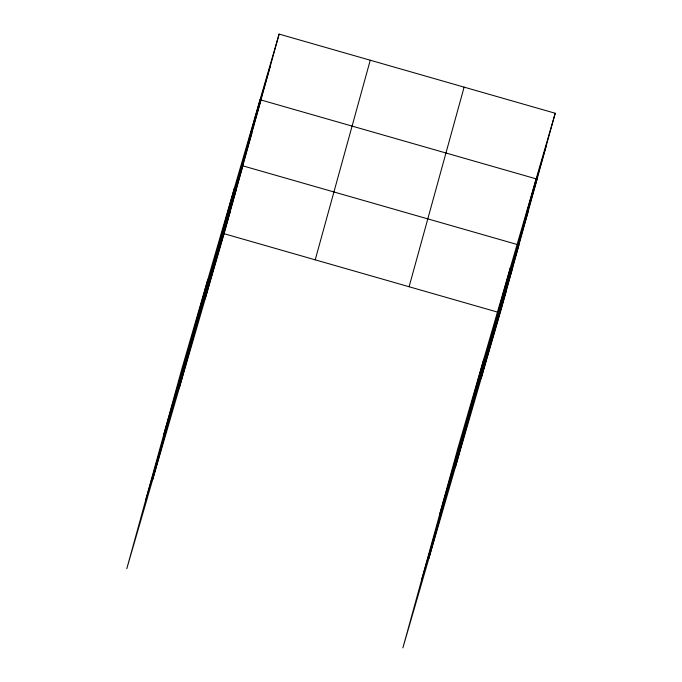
<?xml version="1.0" encoding="UTF-8"?>
<svg xmlns="http://www.w3.org/2000/svg" width="682" height="682" viewBox="0 0 682 682"><rect width="100%" height="100%" fill="white"/><g stroke="black" fill="none" stroke-linecap="round" stroke-linejoin="round"><path stroke-width="1.02" d="M152.649 479.693L207.66 280.08M179.298 387.939L234.318 188.334M205.171 298.895L260.192 99.282M279.126 34.1L181.787 369.132L126.775 568.745L224.105 233.713L279.126 34.1L555.225 113.255L500.213 312.868L402.874 647.9L457.895 448.287L555.225 113.255M315.22 259.833L370.241 60.221M409.098 286.747L464.11 87.134M428.748 558.848L483.76 359.235M455.397 467.102L510.417 267.489M481.27 378.05L536.291 178.437M251.112 132.214L270.046 67.032M163.637 435.005L260.967 99.973L537.075 179.127L439.737 514.16M232.954 198.087L251.897 132.905M145.479 500.878L242.818 165.845L518.917 245L421.578 580.032M217.643 253.644L236.577 188.471M211.411 276.27L230.345 211.088M527.212 211.377L546.146 146.195M509.053 277.25L527.996 212.068M493.742 332.807L512.676 267.625M487.511 355.424L506.445 290.251M224.105 233.713L497.169 311.998"/></g></svg>
